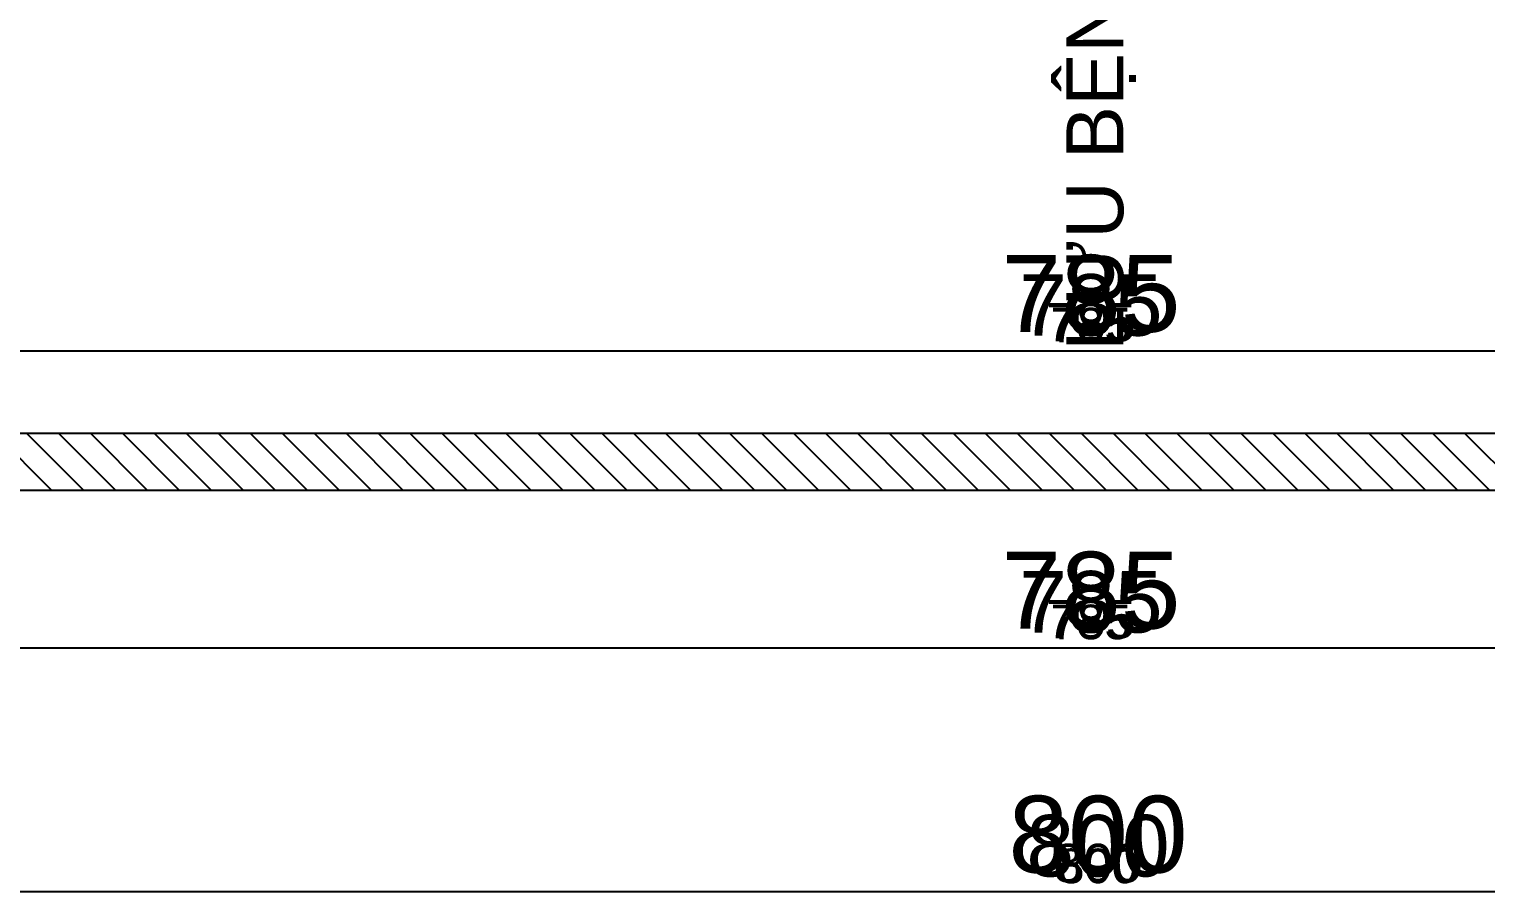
# Model space of a CAD drawing. Header units: millimetres. Extents: x -26398 to 135532, y -376633 to 43268.
# Drawn here: x 17304 to 17816, y -358822 to -358519 of the extents above; entities that cross this region are included whole.
import ezdxf
from ezdxf.enums import TextEntityAlignment as Align

# ---------------------------------------------------------------- set-up
doc = ezdxf.new("R2010")
doc.units = ezdxf.units.MM
for name, color, linetype in [('DIM', 7, 'Continuous'), ('DIM @ 10', 7, 'Continuous'), ('DIM @ 4.5', 7, 'Continuous'), ('DIM @ 5', 7, 'Continuous'), ('DIM @ 8', 7, 'Continuous'), ('TƯỜNG', 52, 'Continuous')]:
    doc.layers.add(name, color=color, linetype=linetype)
doc.styles.get("Standard").update_dxf_attribs({"font": 'arial.ttf'})
doc.dimstyles.new('SCALE dimmatbang', dxfattribs={"dimscale": 70, "dimtxt": 2.7, "dimasz": 1.4, "dimexe": 1.7, "dimexo": 0.7, "dimtad": 1, "dimtoh": 1, "dimdec": 1, "dimtxsty": 'Standard', "dimblk": 'ARCHTICK', "dimcen": 2.5, "dimclrd": 1, "dimclre": 256, "dimadec": 0, "dimazin": 0, "dimtfac": 1, "dimtdec": 1, "dimtmove": 0, "dimatfit": 3, "dimfxl": 1, "dimarcsym": 0})

# ---------------------------------------------------------------- blocks, each defined once
blk = doc.blocks.new('_ArchTick')
at = {"color": 0, "linetype": 'ByBlock', "const_width": 0.15}
blk.add_lwpolyline([(-0.5, -0.5), (0.5, 0.5)], dxfattribs=at)
blk = doc.blocks.new('*D8840')
at = {"layer": 'DEFPOINTS', "color": 0, "transparency": 16777216}
for p in [(17284.6, -358681), (18069.6, -358681), (18069.6, -358736.26)]:
    blk.add_point(p, dxfattribs=at)
at = {"layer": 'DIM', "lineweight": -2, "transparency": 16777216}
for p, q in [((17284.6, -358684.15), (17284.6, -358743.91)), ((18069.6, -358684.15), (18069.6, -358743.91))]:
    blk.add_line(p, q, dxfattribs=at)
at = {"layer": 'DIM', "color": 1, "lineweight": -2, "transparency": 16777216}
blk.add_line((17284.6, -358736.26), (18069.6, -358736.26), dxfattribs=at)
at = {"layer": 'DIM', "color": 1, "lineweight": -2, "transparency": 16777216, "xscale": 6.3, "yscale": 6.3, "zscale": 6.3, "rotation": 180}
blk.add_blockref('_ArchTick', (17284.6, -358736.26), dxfattribs=at)
at = {"layer": 'DIM', "color": 1, "lineweight": -2, "transparency": 16777216, "xscale": 6.3, "yscale": 6.3, "zscale": 6.3}
blk.add_blockref('_ArchTick', (18069.6, -358736.26), dxfattribs=at)
at = {"layer": 'DIM', "color": 0, "transparency": 16777216, "insert": (17677.1, -358727.24), "char_height": 12.15, "attachment_point": 5}
blk.add_mtext('785', dxfattribs=at)
blk = doc.blocks.new('*D8841')
at = {"layer": 'DEFPOINTS', "color": 0, "transparency": 16777216}
for p in [(17284.6, -358681), (18069.6, -358681), (18069.6, -358736.26)]:
    blk.add_point(p, dxfattribs=at)
at = {"layer": 'DIM', "lineweight": -2, "transparency": 16777216}
for p, q in [((17284.6, -358688), (17284.6, -358753.26)), ((18069.6, -358688), (18069.6, -358753.26))]:
    blk.add_line(p, q, dxfattribs=at)
at = {"layer": 'DIM', "color": 1, "lineweight": -2, "transparency": 16777216}
blk.add_line((17284.6, -358736.26), (18069.6, -358736.26), dxfattribs=at)
at = {"layer": 'DIM', "color": 1, "lineweight": -2, "transparency": 16777216, "xscale": 14, "yscale": 14, "zscale": 14, "rotation": 180}
blk.add_blockref('_ArchTick', (17284.6, -358736.26), dxfattribs=at)
at = {"layer": 'DIM', "color": 1, "lineweight": -2, "transparency": 16777216, "xscale": 14, "yscale": 14, "zscale": 14}
blk.add_blockref('_ArchTick', (18069.6, -358736.26), dxfattribs=at)
at = {"layer": 'DIM', "color": 0, "transparency": 16777216, "insert": (17677.1, -358716.22), "char_height": 27, "attachment_point": 5}
blk.add_mtext('785', dxfattribs=at)
blk = doc.blocks.new('*D8842')
at = {"layer": 'DEFPOINTS', "color": 0, "transparency": 16777216}
for p in [(17284.6, -358681), (18069.6, -358681), (18069.6, -358736.26)]:
    blk.add_point(p, dxfattribs=at)
at = {"layer": 'DIM', "lineweight": -2, "transparency": 16777216}
for p, q in [((17284.6, -358686.6), (17284.6, -358749.86)), ((18069.6, -358686.6), (18069.6, -358749.86))]:
    blk.add_line(p, q, dxfattribs=at)
at = {"layer": 'DIM', "color": 1, "lineweight": -2, "transparency": 16777216}
blk.add_line((17284.6, -358736.26), (18069.6, -358736.26), dxfattribs=at)
at = {"layer": 'DIM', "color": 1, "lineweight": -2, "transparency": 16777216, "xscale": 11.2, "yscale": 11.2, "zscale": 11.2, "rotation": 180}
blk.add_blockref('_ArchTick', (17284.6, -358736.26), dxfattribs=at)
at = {"layer": 'DIM', "color": 1, "lineweight": -2, "transparency": 16777216, "xscale": 11.2, "yscale": 11.2, "zscale": 11.2}
blk.add_blockref('_ArchTick', (18069.6, -358736.26), dxfattribs=at)
at = {"layer": 'DIM', "color": 0, "transparency": 16777216, "insert": (17677.1, -358720.23), "char_height": 21.6, "attachment_point": 5}
blk.add_mtext('785', dxfattribs=at)
blk = doc.blocks.new('*D8843')
at = {"layer": 'DEFPOINTS', "color": 0, "transparency": 16777216}
for p in [(17284.6, -358681), (18069.6, -358681), (18069.6, -358736.26)]:
    blk.add_point(p, dxfattribs=at)
at = {"layer": 'DIM', "lineweight": -2, "transparency": 16777216}
for p, q in [((17284.6, -358684.5), (17284.6, -358744.76)), ((18069.6, -358684.5), (18069.6, -358744.76))]:
    blk.add_line(p, q, dxfattribs=at)
at = {"layer": 'DIM', "color": 1, "lineweight": -2, "transparency": 16777216}
blk.add_line((17284.6, -358736.26), (18069.6, -358736.26), dxfattribs=at)
at = {"layer": 'DIM', "color": 1, "lineweight": -2, "transparency": 16777216, "xscale": 7, "yscale": 7, "zscale": 7, "rotation": 180}
blk.add_blockref('_ArchTick', (17284.6, -358736.26), dxfattribs=at)
at = {"layer": 'DIM', "color": 1, "lineweight": -2, "transparency": 16777216, "xscale": 7, "yscale": 7, "zscale": 7}
blk.add_blockref('_ArchTick', (18069.6, -358736.26), dxfattribs=at)
at = {"layer": 'DIM', "color": 0, "transparency": 16777216, "insert": (17677.1, -358726.24), "char_height": 13.5, "attachment_point": 5}
blk.add_mtext('785', dxfattribs=at)
blk = doc.blocks.new('*D8860')
at = {"layer": 'DEFPOINTS', "color": 0, "transparency": 16777216}
for p in [(17279.6, -358681), (18079.6, -358681), (17279.6, -358821.88)]:
    blk.add_point(p, dxfattribs=at)
at = {"layer": 'DIM', "lineweight": -2, "transparency": 16777216}
for p, q in [((17279.6, -358684.15), (17279.6, -358829.53)), ((18079.6, -358684.15), (18079.6, -358829.53))]:
    blk.add_line(p, q, dxfattribs=at)
at = {"layer": 'DIM', "color": 1, "lineweight": -2, "transparency": 16777216}
blk.add_line((18079.6, -358821.88), (17279.6, -358821.88), dxfattribs=at)
at = {"layer": 'DIM', "color": 1, "lineweight": -2, "transparency": 16777216, "xscale": 6.3, "yscale": 6.3, "zscale": 6.3, "rotation": 180}
blk.add_blockref('_ArchTick', (17279.6, -358821.88), dxfattribs=at)
at = {"layer": 'DIM', "color": 1, "lineweight": -2, "transparency": 16777216, "xscale": 6.3, "yscale": 6.3, "zscale": 6.3}
blk.add_blockref('_ArchTick', (18079.6, -358821.88), dxfattribs=at)
at = {"layer": 'DIM', "color": 0, "transparency": 16777216, "insert": (17679.6, -358812.87), "char_height": 12.15, "attachment_point": 5}
blk.add_mtext('800', dxfattribs=at)
blk = doc.blocks.new('*D8861')
at = {"layer": 'DEFPOINTS', "color": 0, "transparency": 16777216}
for p in [(17279.6, -358681), (18079.6, -358681), (17279.6, -358821.88)]:
    blk.add_point(p, dxfattribs=at)
at = {"layer": 'DIM', "lineweight": -2, "transparency": 16777216}
for p, q in [((17279.6, -358688), (17279.6, -358838.88)), ((18079.6, -358688), (18079.6, -358838.88))]:
    blk.add_line(p, q, dxfattribs=at)
at = {"layer": 'DIM', "color": 1, "lineweight": -2, "transparency": 16777216}
blk.add_line((18079.6, -358821.88), (17279.6, -358821.88), dxfattribs=at)
at = {"layer": 'DIM', "color": 1, "lineweight": -2, "transparency": 16777216, "xscale": 14, "yscale": 14, "zscale": 14, "rotation": 180}
blk.add_blockref('_ArchTick', (17279.6, -358821.88), dxfattribs=at)
at = {"layer": 'DIM', "color": 1, "lineweight": -2, "transparency": 16777216, "xscale": 14, "yscale": 14, "zscale": 14}
blk.add_blockref('_ArchTick', (18079.6, -358821.88), dxfattribs=at)
at = {"layer": 'DIM', "color": 0, "transparency": 16777216, "insert": (17679.6, -358801.85), "char_height": 27, "attachment_point": 5}
blk.add_mtext('800', dxfattribs=at)
blk = doc.blocks.new('*D8862')
at = {"layer": 'DEFPOINTS', "color": 0, "transparency": 16777216}
for p in [(17279.6, -358681), (18079.6, -358681), (17279.6, -358821.88)]:
    blk.add_point(p, dxfattribs=at)
at = {"layer": 'DIM', "lineweight": -2, "transparency": 16777216}
for p, q in [((17279.6, -358686.6), (17279.6, -358835.48)), ((18079.6, -358686.6), (18079.6, -358835.48))]:
    blk.add_line(p, q, dxfattribs=at)
at = {"layer": 'DIM', "color": 1, "lineweight": -2, "transparency": 16777216}
blk.add_line((18079.6, -358821.88), (17279.6, -358821.88), dxfattribs=at)
at = {"layer": 'DIM', "color": 1, "lineweight": -2, "transparency": 16777216, "xscale": 11.2, "yscale": 11.2, "zscale": 11.2, "rotation": 180}
blk.add_blockref('_ArchTick', (17279.6, -358821.88), dxfattribs=at)
at = {"layer": 'DIM', "color": 1, "lineweight": -2, "transparency": 16777216, "xscale": 11.2, "yscale": 11.2, "zscale": 11.2}
blk.add_blockref('_ArchTick', (18079.6, -358821.88), dxfattribs=at)
at = {"layer": 'DIM', "color": 0, "transparency": 16777216, "insert": (17679.6, -358805.85), "char_height": 21.6, "attachment_point": 5}
blk.add_mtext('800', dxfattribs=at)
blk = doc.blocks.new('*D8863')
at = {"layer": 'DEFPOINTS', "color": 0, "transparency": 16777216}
for p in [(17279.6, -358681), (18079.6, -358681), (17279.6, -358821.88)]:
    blk.add_point(p, dxfattribs=at)
at = {"layer": 'DIM', "lineweight": -2, "transparency": 16777216}
for p, q in [((17279.6, -358684.5), (17279.6, -358830.38)), ((18079.6, -358684.5), (18079.6, -358830.38))]:
    blk.add_line(p, q, dxfattribs=at)
at = {"layer": 'DIM', "color": 1, "lineweight": -2, "transparency": 16777216}
blk.add_line((18079.6, -358821.88), (17279.6, -358821.88), dxfattribs=at)
at = {"layer": 'DIM', "color": 1, "lineweight": -2, "transparency": 16777216, "xscale": 7, "yscale": 7, "zscale": 7, "rotation": 180}
blk.add_blockref('_ArchTick', (17279.6, -358821.88), dxfattribs=at)
at = {"layer": 'DIM', "color": 1, "lineweight": -2, "transparency": 16777216, "xscale": 7, "yscale": 7, "zscale": 7}
blk.add_blockref('_ArchTick', (18079.6, -358821.88), dxfattribs=at)
at = {"layer": 'DIM', "color": 0, "transparency": 16777216, "insert": (17679.6, -358811.86), "char_height": 13.5, "attachment_point": 5}
blk.add_mtext('800', dxfattribs=at)
blk = doc.blocks.new('*D8800')
at = {"layer": 'DEFPOINTS', "color": 0, "transparency": 16777216}
for p in [(17284.6, -358632.06), (17284.6, -358644.8), (18069.6, -358644.8)]:
    blk.add_point(p, dxfattribs=at)
at = {"layer": 'DIM', "lineweight": -2, "transparency": 16777216}
for p, q in [((17284.6, -358641.65), (17284.6, -358624.41)), ((18069.6, -358641.65), (18069.6, -358624.41))]:
    blk.add_line(p, q, dxfattribs=at)
at = {"layer": 'DIM', "color": 1, "lineweight": -2, "transparency": 16777216}
blk.add_line((18069.6, -358632.06), (17284.6, -358632.06), dxfattribs=at)
at = {"layer": 'DIM', "color": 1, "lineweight": -2, "transparency": 16777216, "xscale": 6.3, "yscale": 6.3, "zscale": 6.3, "rotation": 180}
blk.add_blockref('_ArchTick', (17284.6, -358632.06), dxfattribs=at)
at = {"layer": 'DIM', "color": 1, "lineweight": -2, "transparency": 16777216, "xscale": 6.3, "yscale": 6.3, "zscale": 6.3}
blk.add_blockref('_ArchTick', (18069.6, -358632.06), dxfattribs=at)
at = {"layer": 'DIM', "color": 0, "transparency": 16777216, "insert": (17677.1, -358623.04), "char_height": 12.15, "attachment_point": 5}
blk.add_mtext('785', dxfattribs=at)
blk = doc.blocks.new('*D8801')
at = {"layer": 'DEFPOINTS', "color": 0, "transparency": 16777216}
for p in [(17284.6, -358632.06), (17284.6, -358644.8), (18069.6, -358644.8)]:
    blk.add_point(p, dxfattribs=at)
at = {"layer": 'DIM', "lineweight": -2, "transparency": 16777216}
for p, q in [((17284.6, -358637.8), (17284.6, -358615.06)), ((18069.6, -358637.8), (18069.6, -358615.06))]:
    blk.add_line(p, q, dxfattribs=at)
at = {"layer": 'DIM', "color": 1, "lineweight": -2, "transparency": 16777216}
blk.add_line((18069.6, -358632.06), (17284.6, -358632.06), dxfattribs=at)
at = {"layer": 'DIM', "color": 1, "lineweight": -2, "transparency": 16777216, "xscale": 14, "yscale": 14, "zscale": 14, "rotation": 180}
blk.add_blockref('_ArchTick', (17284.6, -358632.06), dxfattribs=at)
at = {"layer": 'DIM', "color": 1, "lineweight": -2, "transparency": 16777216, "xscale": 14, "yscale": 14, "zscale": 14}
blk.add_blockref('_ArchTick', (18069.6, -358632.06), dxfattribs=at)
at = {"layer": 'DIM', "color": 0, "transparency": 16777216, "insert": (17677.1, -358612.02), "char_height": 27, "attachment_point": 5}
blk.add_mtext('785', dxfattribs=at)
blk = doc.blocks.new('*D8802')
at = {"layer": 'DEFPOINTS', "color": 0, "transparency": 16777216}
for p in [(17284.6, -358632.06), (17284.6, -358644.8), (18069.6, -358644.8)]:
    blk.add_point(p, dxfattribs=at)
at = {"layer": 'DIM', "lineweight": -2, "transparency": 16777216}
for p, q in [((17284.6, -358639.2), (17284.6, -358618.46)), ((18069.6, -358639.2), (18069.6, -358618.46))]:
    blk.add_line(p, q, dxfattribs=at)
at = {"layer": 'DIM', "color": 1, "lineweight": -2, "transparency": 16777216}
blk.add_line((18069.6, -358632.06), (17284.6, -358632.06), dxfattribs=at)
at = {"layer": 'DIM', "color": 1, "lineweight": -2, "transparency": 16777216, "xscale": 11.2, "yscale": 11.2, "zscale": 11.2, "rotation": 180}
blk.add_blockref('_ArchTick', (17284.6, -358632.06), dxfattribs=at)
at = {"layer": 'DIM', "color": 1, "lineweight": -2, "transparency": 16777216, "xscale": 11.2, "yscale": 11.2, "zscale": 11.2}
blk.add_blockref('_ArchTick', (18069.6, -358632.06), dxfattribs=at)
at = {"layer": 'DIM', "color": 0, "transparency": 16777216, "insert": (17677.1, -358616.03), "char_height": 21.6, "attachment_point": 5}
blk.add_mtext('785', dxfattribs=at)
blk = doc.blocks.new('*D8803')
at = {"layer": 'DEFPOINTS', "color": 0, "transparency": 16777216}
for p in [(17284.6, -358632.06), (17284.6, -358644.8), (18069.6, -358644.8)]:
    blk.add_point(p, dxfattribs=at)
at = {"layer": 'DIM', "lineweight": -2, "transparency": 16777216}
for p, q in [((17284.6, -358641.3), (17284.6, -358623.56)), ((18069.6, -358641.3), (18069.6, -358623.56))]:
    blk.add_line(p, q, dxfattribs=at)
at = {"layer": 'DIM', "color": 1, "lineweight": -2, "transparency": 16777216}
blk.add_line((18069.6, -358632.06), (17284.6, -358632.06), dxfattribs=at)
at = {"layer": 'DIM', "color": 1, "lineweight": -2, "transparency": 16777216, "xscale": 7, "yscale": 7, "zscale": 7, "rotation": 180}
blk.add_blockref('_ArchTick', (17284.6, -358632.06), dxfattribs=at)
at = {"layer": 'DIM', "color": 1, "lineweight": -2, "transparency": 16777216, "xscale": 7, "yscale": 7, "zscale": 7}
blk.add_blockref('_ArchTick', (18069.6, -358632.06), dxfattribs=at)
at = {"layer": 'DIM', "color": 0, "transparency": 16777216, "insert": (17677.1, -358622.04), "char_height": 13.5, "attachment_point": 5}
blk.add_mtext('785', dxfattribs=at)
blk = doc.blocks.new('*U9357')
at = {"layer": 'DIM @ 10'}
dim = blk.add_linear_dim(base=(18069.6, -358736.26), p1=(17284.6, -358681), p2=(18069.6, -358681), angle=180, dimstyle='SCALE dimmatbang', override={"dimscale": 10, "dimtix": 0, "dimtofl": 1, "dimtmove": 0, "dimatfit": 3}, dxfattribs=at)
dim.commit()
dim.dimension.update_dxf_attribs({"geometry": '*D8841', "text_midpoint": (17677.1, -358716.22)})
at = {"layer": 'DIM @ 4.5'}
dim = blk.add_linear_dim(base=(18069.6, -358736.26), p1=(17284.6, -358681), p2=(18069.6, -358681), angle=180, dimstyle='SCALE dimmatbang', override={"dimscale": 4.5, "dimtix": 0, "dimtofl": 1, "dimtmove": 0, "dimatfit": 3}, dxfattribs=at)
dim.commit()
dim.dimension.update_dxf_attribs({"geometry": '*D8840', "text_midpoint": (17677.1, -358727.24)})
at = {"layer": 'DIM @ 5'}
dim = blk.add_linear_dim(base=(18069.6, -358736.26), p1=(17284.6, -358681), p2=(18069.6, -358681), angle=180, dimstyle='SCALE dimmatbang', override={"dimscale": 5, "dimtix": 0, "dimtofl": 1, "dimtmove": 0, "dimatfit": 3}, dxfattribs=at)
dim.commit()
dim.dimension.update_dxf_attribs({"geometry": '*D8843', "text_midpoint": (17677.1, -358726.24)})
at = {"layer": 'DIM @ 8'}
dim = blk.add_linear_dim(base=(18069.6, -358736.26), p1=(17284.6, -358681), p2=(18069.6, -358681), angle=180, dimstyle='SCALE dimmatbang', override={"dimscale": 8, "dimtix": 0, "dimtofl": 1, "dimtmove": 0, "dimatfit": 3}, dxfattribs=at)
dim.commit()
dim.dimension.update_dxf_attribs({"geometry": '*D8842', "text_midpoint": (17677.1, -358720.23)})
blk = doc.blocks.new('*U9362')
at = {"layer": 'DIM @ 10'}
dim = blk.add_linear_dim(base=(17279.6, -358821.88), p1=(18079.6, -358681), p2=(17279.6, -358681), angle=180, dimstyle='SCALE dimmatbang', override={"dimscale": 10, "dimtix": 0, "dimtofl": 1, "dimtmove": 0, "dimatfit": 3}, dxfattribs=at)
dim.commit()
dim.dimension.update_dxf_attribs({"geometry": '*D8861', "text_midpoint": (17679.6, -358801.85)})
at = {"layer": 'DIM @ 4.5'}
dim = blk.add_linear_dim(base=(17279.6, -358821.88), p1=(18079.6, -358681), p2=(17279.6, -358681), angle=180, dimstyle='SCALE dimmatbang', override={"dimscale": 4.5, "dimtix": 0, "dimtofl": 1, "dimtmove": 0, "dimatfit": 3}, dxfattribs=at)
dim.commit()
dim.dimension.update_dxf_attribs({"geometry": '*D8860', "text_midpoint": (17679.6, -358812.87)})
at = {"layer": 'DIM @ 5'}
dim = blk.add_linear_dim(base=(17279.6, -358821.88), p1=(18079.6, -358681), p2=(17279.6, -358681), angle=180, dimstyle='SCALE dimmatbang', override={"dimscale": 5, "dimtix": 0, "dimtofl": 1, "dimtmove": 0, "dimatfit": 3}, dxfattribs=at)
dim.commit()
dim.dimension.update_dxf_attribs({"geometry": '*D8863', "text_midpoint": (17679.6, -358811.86)})
at = {"layer": 'DIM @ 8'}
dim = blk.add_linear_dim(base=(17279.6, -358821.88), p1=(18079.6, -358681), p2=(17279.6, -358681), angle=180, dimstyle='SCALE dimmatbang', override={"dimscale": 8, "dimtix": 0, "dimtofl": 1, "dimtmove": 0, "dimatfit": 3}, dxfattribs=at)
dim.commit()
dim.dimension.update_dxf_attribs({"geometry": '*D8862', "text_midpoint": (17679.6, -358805.85)})
blk = doc.blocks.new('*U9404')
at = {"layer": 'DIM @ 10'}
dim = blk.add_linear_dim(base=(17284.6, -358632.06), p1=(18069.6, -358644.8), p2=(17284.6, -358644.8), angle=180, dimstyle='SCALE dimmatbang', override={"dimscale": 10, "dimtix": 0, "dimtofl": 1, "dimtmove": 0, "dimatfit": 3}, dxfattribs=at)
dim.commit()
dim.dimension.update_dxf_attribs({"geometry": '*D8801', "text_midpoint": (17677.1, -358612.02)})
at = {"layer": 'DIM @ 4.5'}
dim = blk.add_linear_dim(base=(17284.6, -358632.06), p1=(18069.6, -358644.8), p2=(17284.6, -358644.8), angle=180, dimstyle='SCALE dimmatbang', override={"dimscale": 4.5, "dimtix": 0, "dimtofl": 1, "dimtmove": 0, "dimatfit": 3}, dxfattribs=at)
dim.commit()
dim.dimension.update_dxf_attribs({"geometry": '*D8800', "text_midpoint": (17677.1, -358623.04)})
at = {"layer": 'DIM @ 5'}
dim = blk.add_linear_dim(base=(17284.6, -358632.06), p1=(18069.6, -358644.8), p2=(17284.6, -358644.8), angle=180, dimstyle='SCALE dimmatbang', override={"dimscale": 5, "dimtix": 0, "dimtofl": 1, "dimtmove": 0, "dimatfit": 3}, dxfattribs=at)
dim.commit()
dim.dimension.update_dxf_attribs({"geometry": '*D8803', "text_midpoint": (17677.1, -358622.04)})
at = {"layer": 'DIM @ 8'}
dim = blk.add_linear_dim(base=(17284.6, -358632.06), p1=(18069.6, -358644.8), p2=(17284.6, -358644.8), angle=180, dimstyle='SCALE dimmatbang', override={"dimscale": 8, "dimtix": 0, "dimtofl": 1, "dimtmove": 0, "dimatfit": 3}, dxfattribs=at)
dim.commit()
dim.dimension.update_dxf_attribs({"geometry": '*D8802', "text_midpoint": (17677.1, -358616.03)})

msp = doc.modelspace()

# ---------------------------------------------------------------- hatches: boundary and pattern name
at = {"layer": 'TƯỜNG'}
h = msp.add_hatch(dxfattribs=at)
h.set_pattern_fill('ANSI31', color=256, scale=2.5, angle=90)
h.set_pattern_definition([(135, (13712.819, -369068.479), (-5.61266, -5.61266), [])])
h.paths.add_polyline_path([(16079.6, -358281), (16079.6, -358661), (16089.6, -358661), (16089.6, -358291), (16674.6, -358291), (16674.6, -358661), (16684.6, -358661), (16684.6, -358291), (16974.6, -358291), (16974.6, -358661), (16984.6, -358661), (16984.6, -358291), (17274.6, -358291), (17274.6, -358661), (17284.6, -358661), (17284.6, -358291), (18069.6, -358291), (18069.6, -358661), (18079.6, -358661), (18079.6, -358291), (18659.6, -358291), (18659.6, -358281), (18079.6, -358281), (16679.6, -358281)], flags=17)
h.paths.add_polyline_path([(16689.6, -358071), (16689.6, -357701), (16679.6, -357701), (16679.6, -358071), (16089.6, -358071), (16089.6, -357701), (16079.6, -357701), (16079.6, -358081), (16679.6, -358081), (17679.6, -358081), (18659.6, -358081), (18659.6, -358071), (17689.6, -358071), (17689.6, -357701), (17679.6, -357701), (17679.6, -358071)], flags=17)
h.paths.add_polyline_path([(15799.6, -358661), (15799.6, -358681), (18679.6, -358681), (18679.6, -357681), (15779.6, -357681), (15779.6, -358661), (15799.6, -358661), (15799.6, -357701), (18659.6, -357701), (18659.6, -358661)])
h.paths.add_polyline_path([(15779.6, -358661), (15779.6, -358681), (15799.6, -358681), (15799.6, -358661)], flags=17)

# ---------------------------------------------------------------- linework, layer by layer
for p, q in [((18659.6, -358661), (15779.6, -358661)), ((18679.6, -358681), (15779.6, -358681))]:
    msp.add_line(p, q, dxfattribs=at)
msp.add_lwpolyline([(15779.6, -358681), (15779.6, -357681), (18679.6, -357681), (18679.6, -358681)], close=True, dxfattribs=at)

# ---------------------------------------------------------------- block references
at = {"layer": 'DIM'}
for name in ['*U9404', '*U9362', '*U9357']:
    msp.add_blockref(name, (0, 0), dxfattribs=at)

# ---------------------------------------------------------------- texts
msp.add_text('LƯU BỆNH 20 GIƯỜNG', height=20, rotation=90).set_placement((17678.48, -358476.63), align=Align.MIDDLE_CENTER)

doc.saveas('drawing.dxf')
